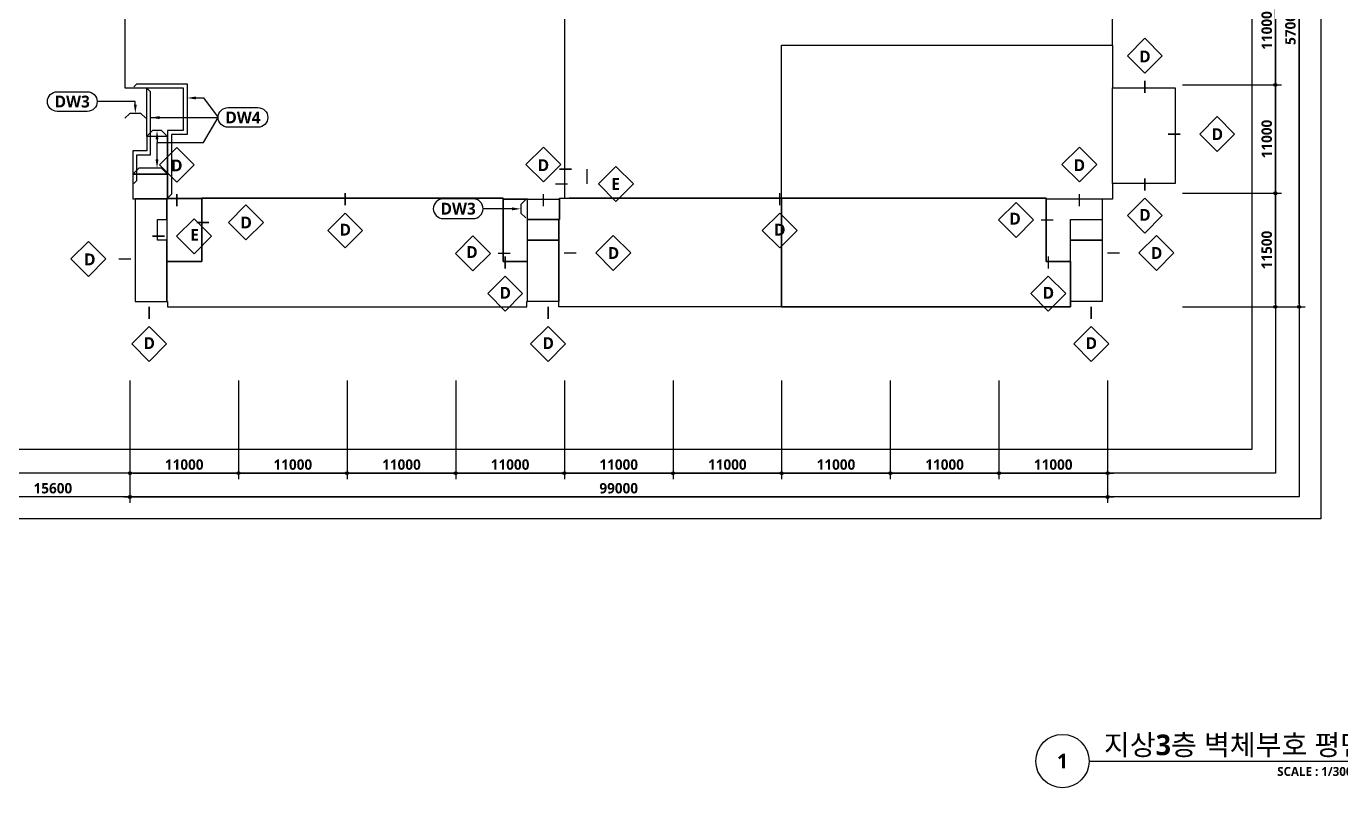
# Model space of a CAD drawing. Header units: millimetres. Extents: x 10941 to 190005487, y 7641 to 455456909.
# Drawn here: x 1080891 to 1213995, y 9178 to 86345 of the extents above; entities that cross this region are included whole.
import ezdxf
from ezdxf.enums import TextEntityAlignment as Align

# ---------------------------------------------------------------- set-up
doc = ezdxf.new("R2010")
doc.units = ezdxf.units.MM
doc.header["$LTSCALE"] = 400
doc.header["$MEASUREMENT"] = 0
doc.header["$PDSIZE"] = -10
doc.layers.get('0').update_dxf_attribs({"linetype": 'CONTINUOUS'})
doc.layers.get('Defpoints').update_dxf_attribs({"color": 153, "linetype": 'CONTINUOUS'})
for name, color, linetype in [('A-ANNO-TITL', 7, 'CONTINUOUS'), ('A-ST-AXIS-DIM', 7, 'CONTINUOUS'), ('A-TEXT2', 3, 'CONTINUOUS'), ('AA-MARK', 2, 'CONTINUOUS'), ('AA-XXXX-TXT1', 2, 'CONTINUOUS')]:
    doc.layers.add(name, color=color, linetype=linetype)
doc.layers.add('Defpoint', color=161, linetype='CONTINUOUS', plot=False)
doc.layers.add('면적', color=210, linetype='CONTINUOUS', plot=False)
doc.styles.add('2020음성 1차', font='')
doc.styles.add('SH_대대리576', font='')
doc.styles.get('2020음성 1차').set_extended_font_data('NanumGothic', bold=True)
doc.styles.get('SH_대대리576').set_extended_font_data('NanumGothic', bold=True)
doc.dimstyles.new('SHP 600', dxfattribs={"dimscale": 300, "dimtxt": 3.5, "dimasz": 1, "dimexe": 2, "dimexo": 2, "dimgap": 1, "dimtad": 1, "dimdec": 0, "dimzin": 0, "dimdsep": 46, "dimtxsty": 'SH_대대리576', "dimblk": 'DIMDOT', "dimcen": 0.09, "dimclrt": 3, "dimadec": 0, "dimazin": 1, "dimtfac": 1, "dimtdec": 0, "dimtix": 1, "dimtmove": 2, "dimatfit": 0, "dimldrblk": 'DIMDOT', "dimfxl": 1, "dimtolj": 1, "dimtzin": 0, "dimarcsym": 0})

# ---------------------------------------------------------------- blocks, each defined once
blk = doc.blocks.new('DIMDOT')
at = {"color": 0}
blk.add_line((-2, 0), (2, 0), dxfattribs=at)
for radius in [0.5, 0.25]:
    blk.add_circle((0, 0), radius, dxfattribs=at)
blk = doc.blocks.new('*D318')
at = {"layer": 'A-ST-AXIS-DIM', "color": 0, "lineweight": -2}
for p, q in [((1197982, 91416), (1207982, 91416)), ((1207382, 80716), (1207382, 91116)), ((1197982, 80416), (1207982, 80416))]:
    blk.add_line(p, q, dxfattribs=at)
at = {"layer": 'Defpoints', "color": 0}
for p in [(1197382, 91416), (1207382, 91416), (1197382, 80416)]:
    blk.add_point(p, dxfattribs=at)
at = {"layer": 'A-ST-AXIS-DIM', "color": 0, "linetype": 'ByBlock', "lineweight": -2, "xscale": 300, "yscale": 300, "zscale": 300}
for p, rotation in [((1207382, 91416), 90), ((1207382, 80416), 270)]:
    blk.add_blockref('DIMDOT', p, dxfattribs=dict(at, rotation=rotation))
at = {"layer": 'A-ST-AXIS-DIM', "color": 3, "insert": (1206506, 85916), "char_height": 1050, "attachment_point": 5, "rotation": 90, "style": 'SH_대대리576'}
blk.add_mtext('\\A1;11000', dxfattribs=at)
blk = doc.blocks.new('*D319')
at = {"layer": 'A-ST-AXIS-DIM', "color": 0, "lineweight": -2}
for p, q in [((1197982, 80416), (1207982, 80416)), ((1207382, 69716), (1207382, 80116)), ((1197982, 69416), (1207982, 69416))]:
    blk.add_line(p, q, dxfattribs=at)
at = {"layer": 'Defpoints', "color": 0}
for p in [(1197382, 80416), (1207382, 80416), (1197382, 69416)]:
    blk.add_point(p, dxfattribs=at)
at = {"layer": 'A-ST-AXIS-DIM', "color": 0, "linetype": 'ByBlock', "lineweight": -2, "xscale": 300, "yscale": 300, "zscale": 300}
for p, rotation in [((1207382, 80416), 90), ((1207382, 69416), 270)]:
    blk.add_blockref('DIMDOT', p, dxfattribs=dict(at, rotation=rotation))
at = {"layer": 'A-ST-AXIS-DIM', "color": 3, "insert": (1206506, 74916), "char_height": 1050, "attachment_point": 5, "rotation": 90, "style": 'SH_대대리576'}
blk.add_mtext('\\A1;11000', dxfattribs=at)
blk = doc.blocks.new('*D320')
at = {"layer": 'A-ST-AXIS-DIM', "color": 0, "lineweight": -2}
for p, q in [((1197982, 69416), (1207982, 69416)), ((1207382, 58216), (1207382, 69116)), ((1197982, 57916), (1207982, 57916))]:
    blk.add_line(p, q, dxfattribs=at)
at = {"layer": 'Defpoints', "color": 0}
for p in [(1197382, 69416), (1207382, 69416), (1197382, 57916)]:
    blk.add_point(p, dxfattribs=at)
at = {"layer": 'A-ST-AXIS-DIM', "color": 0, "linetype": 'ByBlock', "lineweight": -2, "xscale": 300, "yscale": 300, "zscale": 300}
for p, rotation in [((1207382, 69416), 90), ((1207382, 57916), 270)]:
    blk.add_blockref('DIMDOT', p, dxfattribs=dict(at, rotation=rotation))
at = {"layer": 'A-ST-AXIS-DIM', "color": 3, "insert": (1206505, 63666), "char_height": 1050, "attachment_point": 5, "rotation": 90, "style": 'SH_대대리576'}
blk.add_mtext('\\A1;11500', dxfattribs=at)
blk = doc.blocks.new('*D322')
at = {"layer": 'A-ST-AXIS-DIM', "color": 0, "lineweight": -2}
for p, q in [((1197982, 114916), (1210382, 114916)), ((1209782, 58216), (1209782, 114616)), ((1197982, 57916), (1210382, 57916))]:
    blk.add_line(p, q, dxfattribs=at)
at = {"layer": 'Defpoints', "color": 0}
for p in [(1197382, 114916), (1209782, 114916), (1197382, 57916)]:
    blk.add_point(p, dxfattribs=at)
at = {"layer": 'A-ST-AXIS-DIM', "color": 0, "linetype": 'ByBlock', "lineweight": -2, "xscale": 300, "yscale": 300, "zscale": 300}
for p, rotation in [((1209782, 114916), 90), ((1209782, 57916), 270)]:
    blk.add_blockref('DIMDOT', p, dxfattribs=dict(at, rotation=rotation))
at = {"layer": 'A-ST-AXIS-DIM', "color": 3, "insert": (1208905, 86416), "char_height": 1050, "attachment_point": 5, "rotation": 90, "style": 'SH_대대리576'}
blk.add_mtext('\\A1;57000', dxfattribs=at)
blk = doc.blocks.new('*D326')
at = {"layer": 'A-ST-AXIS-DIM', "color": 0, "lineweight": -2}
for p, q in [((1091382, 50445), (1091382, 40445)), ((1102382, 50445), (1102382, 40445)), ((1091682, 41045), (1102082, 41045))]:
    blk.add_line(p, q, dxfattribs=at)
at = {"layer": 'Defpoints', "color": 0}
for p in [(1091382, 51045), (1102382, 51045), (1102382, 41045)]:
    blk.add_point(p, dxfattribs=at)
at = {"layer": 'A-ST-AXIS-DIM', "color": 0, "linetype": 'ByBlock', "lineweight": -2, "xscale": 300, "yscale": 300, "zscale": 300, "rotation": 180}
blk.add_blockref('DIMDOT', (1091382, 41045), dxfattribs=at)
at = {"layer": 'A-ST-AXIS-DIM', "color": 0, "linetype": 'ByBlock', "lineweight": -2, "xscale": 300, "yscale": 300, "zscale": 300}
blk.add_blockref('DIMDOT', (1102382, 41045), dxfattribs=at)
at = {"layer": 'A-ST-AXIS-DIM', "color": 3, "insert": (1096882, 41921), "char_height": 1050, "attachment_point": 5, "style": 'SH_대대리576'}
blk.add_mtext('\\A1;11000', dxfattribs=at)
blk = doc.blocks.new('*D327')
at = {"layer": 'A-ST-AXIS-DIM', "color": 0, "lineweight": -2}
for p, q in [((1102382, 50445), (1102382, 40445)), ((1113382, 50445), (1113382, 40445)), ((1102682, 41045), (1113082, 41045))]:
    blk.add_line(p, q, dxfattribs=at)
at = {"layer": 'Defpoints', "color": 0}
for p in [(1102382, 51045), (1113382, 51045), (1113382, 41045)]:
    blk.add_point(p, dxfattribs=at)
at = {"layer": 'A-ST-AXIS-DIM', "color": 0, "linetype": 'ByBlock', "lineweight": -2, "xscale": 300, "yscale": 300, "zscale": 300, "rotation": 180}
blk.add_blockref('DIMDOT', (1102382, 41045), dxfattribs=at)
at = {"layer": 'A-ST-AXIS-DIM', "color": 0, "linetype": 'ByBlock', "lineweight": -2, "xscale": 300, "yscale": 300, "zscale": 300}
blk.add_blockref('DIMDOT', (1113382, 41045), dxfattribs=at)
at = {"layer": 'A-ST-AXIS-DIM', "color": 3, "insert": (1107882, 41921), "char_height": 1050, "attachment_point": 5, "style": 'SH_대대리576'}
blk.add_mtext('\\A1;11000', dxfattribs=at)
blk = doc.blocks.new('*D328')
at = {"layer": 'A-ST-AXIS-DIM', "color": 0, "lineweight": -2}
for p, q in [((1113382, 50445), (1113382, 40445)), ((1124382, 50445), (1124382, 40445)), ((1113682, 41045), (1124082, 41045))]:
    blk.add_line(p, q, dxfattribs=at)
at = {"layer": 'Defpoints', "color": 0}
for p in [(1113382, 51045), (1124382, 51045), (1124382, 41045)]:
    blk.add_point(p, dxfattribs=at)
at = {"layer": 'A-ST-AXIS-DIM', "color": 0, "linetype": 'ByBlock', "lineweight": -2, "xscale": 300, "yscale": 300, "zscale": 300, "rotation": 180}
blk.add_blockref('DIMDOT', (1113382, 41045), dxfattribs=at)
at = {"layer": 'A-ST-AXIS-DIM', "color": 0, "linetype": 'ByBlock', "lineweight": -2, "xscale": 300, "yscale": 300, "zscale": 300}
blk.add_blockref('DIMDOT', (1124382, 41045), dxfattribs=at)
at = {"layer": 'A-ST-AXIS-DIM', "color": 3, "insert": (1118882, 41921), "char_height": 1050, "attachment_point": 5, "style": 'SH_대대리576'}
blk.add_mtext('\\A1;11000', dxfattribs=at)
blk = doc.blocks.new('*D329')
at = {"layer": 'A-ST-AXIS-DIM', "color": 0, "lineweight": -2}
for p, q in [((1124382, 50445), (1124382, 40445)), ((1135382, 50445), (1135382, 40445)), ((1124682, 41045), (1135082, 41045))]:
    blk.add_line(p, q, dxfattribs=at)
at = {"layer": 'Defpoints', "color": 0}
for p in [(1124382, 51045), (1135382, 51045), (1135382, 41045)]:
    blk.add_point(p, dxfattribs=at)
at = {"layer": 'A-ST-AXIS-DIM', "color": 0, "linetype": 'ByBlock', "lineweight": -2, "xscale": 300, "yscale": 300, "zscale": 300, "rotation": 180}
blk.add_blockref('DIMDOT', (1124382, 41045), dxfattribs=at)
at = {"layer": 'A-ST-AXIS-DIM', "color": 0, "linetype": 'ByBlock', "lineweight": -2, "xscale": 300, "yscale": 300, "zscale": 300}
blk.add_blockref('DIMDOT', (1135382, 41045), dxfattribs=at)
at = {"layer": 'A-ST-AXIS-DIM', "color": 3, "insert": (1129882, 41921), "char_height": 1050, "attachment_point": 5, "style": 'SH_대대리576'}
blk.add_mtext('\\A1;11000', dxfattribs=at)
blk = doc.blocks.new('*D330')
at = {"layer": 'A-ST-AXIS-DIM', "color": 0, "lineweight": -2}
for p, q in [((1135382, 50445), (1135382, 40445)), ((1146382, 50445), (1146382, 40445)), ((1135682, 41045), (1146082, 41045))]:
    blk.add_line(p, q, dxfattribs=at)
at = {"layer": 'Defpoints', "color": 0}
for p in [(1135382, 51045), (1146382, 51045), (1146382, 41045)]:
    blk.add_point(p, dxfattribs=at)
at = {"layer": 'A-ST-AXIS-DIM', "color": 0, "linetype": 'ByBlock', "lineweight": -2, "xscale": 300, "yscale": 300, "zscale": 300, "rotation": 180}
blk.add_blockref('DIMDOT', (1135382, 41045), dxfattribs=at)
at = {"layer": 'A-ST-AXIS-DIM', "color": 0, "linetype": 'ByBlock', "lineweight": -2, "xscale": 300, "yscale": 300, "zscale": 300}
blk.add_blockref('DIMDOT', (1146382, 41045), dxfattribs=at)
at = {"layer": 'A-ST-AXIS-DIM', "color": 3, "insert": (1140882, 41921), "char_height": 1050, "attachment_point": 5, "style": 'SH_대대리576'}
blk.add_mtext('\\A1;11000', dxfattribs=at)
blk = doc.blocks.new('*D331')
at = {"layer": 'A-ST-AXIS-DIM', "color": 0, "lineweight": -2}
for p, q in [((1146382, 50445), (1146382, 40445)), ((1157382, 50445), (1157382, 40445)), ((1146682, 41045), (1157082, 41045))]:
    blk.add_line(p, q, dxfattribs=at)
at = {"layer": 'Defpoints', "color": 0}
for p in [(1146382, 51045), (1157382, 51045), (1157382, 41045)]:
    blk.add_point(p, dxfattribs=at)
at = {"layer": 'A-ST-AXIS-DIM', "color": 0, "linetype": 'ByBlock', "lineweight": -2, "xscale": 300, "yscale": 300, "zscale": 300, "rotation": 180}
blk.add_blockref('DIMDOT', (1146382, 41045), dxfattribs=at)
at = {"layer": 'A-ST-AXIS-DIM', "color": 0, "linetype": 'ByBlock', "lineweight": -2, "xscale": 300, "yscale": 300, "zscale": 300}
blk.add_blockref('DIMDOT', (1157382, 41045), dxfattribs=at)
at = {"layer": 'A-ST-AXIS-DIM', "color": 3, "insert": (1151882, 41921), "char_height": 1050, "attachment_point": 5, "style": 'SH_대대리576'}
blk.add_mtext('\\A1;11000', dxfattribs=at)
blk = doc.blocks.new('*D332')
at = {"layer": 'A-ST-AXIS-DIM', "color": 0, "lineweight": -2}
for p, q in [((1157382, 50445), (1157382, 40445)), ((1168382, 50445), (1168382, 40445)), ((1157682, 41045), (1168082, 41045))]:
    blk.add_line(p, q, dxfattribs=at)
at = {"layer": 'Defpoints', "color": 0}
for p in [(1157382, 51045), (1168382, 51045), (1168382, 41045)]:
    blk.add_point(p, dxfattribs=at)
at = {"layer": 'A-ST-AXIS-DIM', "color": 0, "linetype": 'ByBlock', "lineweight": -2, "xscale": 300, "yscale": 300, "zscale": 300, "rotation": 180}
blk.add_blockref('DIMDOT', (1157382, 41045), dxfattribs=at)
at = {"layer": 'A-ST-AXIS-DIM', "color": 0, "linetype": 'ByBlock', "lineweight": -2, "xscale": 300, "yscale": 300, "zscale": 300}
blk.add_blockref('DIMDOT', (1168382, 41045), dxfattribs=at)
at = {"layer": 'A-ST-AXIS-DIM', "color": 3, "insert": (1162882, 41921), "char_height": 1050, "attachment_point": 5, "style": 'SH_대대리576'}
blk.add_mtext('\\A1;11000', dxfattribs=at)
blk = doc.blocks.new('*D333')
at = {"layer": 'A-ST-AXIS-DIM', "color": 0, "lineweight": -2}
for p, q in [((1168382, 50445), (1168382, 40445)), ((1179382, 50445), (1179382, 40445)), ((1168682, 41045), (1179082, 41045))]:
    blk.add_line(p, q, dxfattribs=at)
at = {"layer": 'Defpoints', "color": 0}
for p in [(1168382, 51045), (1179382, 51045), (1179382, 41045)]:
    blk.add_point(p, dxfattribs=at)
at = {"layer": 'A-ST-AXIS-DIM', "color": 0, "linetype": 'ByBlock', "lineweight": -2, "xscale": 300, "yscale": 300, "zscale": 300, "rotation": 180}
blk.add_blockref('DIMDOT', (1168382, 41045), dxfattribs=at)
at = {"layer": 'A-ST-AXIS-DIM', "color": 0, "linetype": 'ByBlock', "lineweight": -2, "xscale": 300, "yscale": 300, "zscale": 300}
blk.add_blockref('DIMDOT', (1179382, 41045), dxfattribs=at)
at = {"layer": 'A-ST-AXIS-DIM', "color": 3, "insert": (1173882, 41921), "char_height": 1050, "attachment_point": 5, "style": 'SH_대대리576'}
blk.add_mtext('\\A1;11000', dxfattribs=at)
blk = doc.blocks.new('*D334')
at = {"layer": 'A-ST-AXIS-DIM', "color": 0, "lineweight": -2}
for p, q in [((1179382, 50445), (1179382, 40445)), ((1190382, 50445), (1190382, 40445)), ((1179682, 41045), (1190082, 41045))]:
    blk.add_line(p, q, dxfattribs=at)
at = {"layer": 'Defpoints', "color": 0}
for p in [(1179382, 51045), (1190382, 51045), (1190382, 41045)]:
    blk.add_point(p, dxfattribs=at)
at = {"layer": 'A-ST-AXIS-DIM', "color": 0, "linetype": 'ByBlock', "lineweight": -2, "xscale": 300, "yscale": 300, "zscale": 300, "rotation": 180}
blk.add_blockref('DIMDOT', (1179382, 41045), dxfattribs=at)
at = {"layer": 'A-ST-AXIS-DIM', "color": 0, "linetype": 'ByBlock', "lineweight": -2, "xscale": 300, "yscale": 300, "zscale": 300}
blk.add_blockref('DIMDOT', (1190382, 41045), dxfattribs=at)
at = {"layer": 'A-ST-AXIS-DIM', "color": 3, "insert": (1184882, 41921), "char_height": 1050, "attachment_point": 5, "style": 'SH_대대리576'}
blk.add_mtext('\\A1;11000', dxfattribs=at)
blk = doc.blocks.new('*D335')
at = {"layer": 'A-ST-AXIS-DIM', "color": 0, "lineweight": -2}
for p, q in [((1091382, 50445), (1091382, 38045)), ((1190382, 50445), (1190382, 38045)), ((1091682, 38645), (1190082, 38645))]:
    blk.add_line(p, q, dxfattribs=at)
at = {"layer": 'Defpoints', "color": 0}
for p in [(1091382, 51045), (1190382, 51045), (1190382, 38645)]:
    blk.add_point(p, dxfattribs=at)
at = {"layer": 'A-ST-AXIS-DIM', "color": 0, "linetype": 'ByBlock', "lineweight": -2, "xscale": 300, "yscale": 300, "zscale": 300, "rotation": 180}
blk.add_blockref('DIMDOT', (1091382, 38645), dxfattribs=at)
at = {"layer": 'A-ST-AXIS-DIM', "color": 0, "linetype": 'ByBlock', "lineweight": -2, "xscale": 300, "yscale": 300, "zscale": 300}
blk.add_blockref('DIMDOT', (1190382, 38645), dxfattribs=at)
at = {"layer": 'A-ST-AXIS-DIM', "color": 3, "insert": (1140882, 39524), "char_height": 1050, "attachment_point": 5, "style": 'SH_대대리576'}
blk.add_mtext('\\A1;99000', dxfattribs=at)
blk = doc.blocks.new('*D8008')
at = {"layer": 'A-ST-AXIS-DIM', "color": 0, "lineweight": -2}
for p, q in [((1075782, 50445), (1075782, 38045)), ((1091382, 50445), (1091382, 38045)), ((1091082, 38645), (1076082, 38645))]:
    blk.add_line(p, q, dxfattribs=at)
at = {"layer": 'Defpoints', "color": 0}
for p in [(1075782, 51045), (1091382, 51045), (1075782, 38645)]:
    blk.add_point(p, dxfattribs=at)
at = {"layer": 'A-ST-AXIS-DIM', "color": 0, "linetype": 'ByBlock', "lineweight": -2, "xscale": 300, "yscale": 300, "zscale": 300, "rotation": 180}
blk.add_blockref('DIMDOT', (1075782, 38645), dxfattribs=at)
at = {"layer": 'A-ST-AXIS-DIM', "color": 0, "linetype": 'ByBlock', "lineweight": -2, "xscale": 300, "yscale": 300, "zscale": 300}
blk.add_blockref('DIMDOT', (1091382, 38645), dxfattribs=at)
at = {"layer": 'A-ST-AXIS-DIM', "color": 3, "insert": (1083582, 39524), "char_height": 1050, "attachment_point": 5, "style": 'SH_대대리576'}
blk.add_mtext('\\A1;15600', dxfattribs=at)
blk = doc.blocks.new('G$CF9371588')
blk.add_line((7800, 10975, 103000), (4300, 10975, 103000))
at = {"layer": '면적'}
for p, q in [((100000, 12500, 103000), (100000, 22200, 103000)), ((66500, 0, 103000), (66500, 11000, 103000))]:
    blk.add_line(p, q, dxfattribs=at)
for points in [[(100000, 26500), (100000, 48025), (98950, 48025), (98950, 48150), (95750, 48150), (95750, 56450), (95700, 56450), (95700, 57500), (44500, 57500), (44500, 57000), (43950, 57000), (43950, 56450), (43950, 48150), (40750, 48150), (40750, 56450), (40700, 56450), (40700, 57500), (4300, 57500), (4300, 56450), (4250, 56450), (4250, 48150), (1050, 48150), (1050, 48100), (0, 48100), (0, 22200), (2200, 22200), (5900, 22200), (5900, 17860), (4300, 17860), (4300, 10975), (7800, 10975), (7800, 11000), (38300, 11000), (38300, 10900), (44000, 10900), (44000, 11000), (66500, 11000), (66500, 26500)], [(40750, 56450), (43950, 56450), (43950, 50250), (40750, 50250)], [(40750, 50250), (43950, 50250), (43950, 48150), (40750, 48150)], [(2200, 17260), (2200, 22200), (5900, 22200), (5900, 17860), (4300, 17860), (4300, 17260)], [(2200, 17260), (2200, 15800), (800, 15800), (800, 13450), (4300, 13450), (4300, 17260), (2200, 17260)], [(800, 13450), (800, 10950), (1050, 10950), (4300, 10950), (4300, 13450)], [(4250, 8850), (4250, 10950), (1050, 10950), (1050, 550), (4250, 550), (4250, 6750), (3300, 6750), (3300, 8850)], [(4250, 4600), (4250, 550), (4300, 550), (4300, 0), (40700, 0), (40700, 550), (40750, 550), (40750, 4600), (38300, 4600), (38300, 11000), (7800, 11000), (7800, 4600)], [(4300, 10975), (4300, 10950), (4250, 10950), (4250, 8850), (4250, 8850), (4250, 6750), (4250, 6750), (4250, 4600), (7800, 4600), (7800, 10975)], [(38300, 10900), (38300, 4600), (40750, 4600), (40750, 8850), (40750, 8850), (40750, 8850), (40750, 8850), (40750, 10900)], [(40750, 10900), (44000, 10900), (44000, 8850), (40750, 8850)], [(43950, 0), (43950, 8850), (44000, 8850), (44000, 11000), (93300, 11000), (93300, 4602), (95750, 4602), (95750, 0)], [(93300, 10900), (93300, 4602), (95700, 4602), (95700, 4602), (95750, 4602), (95750, 8850), (99000, 8850), (99000, 8850), (99000, 9000), (99000, 10900)], [(40750, 8850), (43950, 8850), (43950, 6750), (40750, 6750)], [(98950, 6750), (95750, 6750), (95750, 8850), (98950, 8850)], [(40750, 6750), (43950, 6750), (43950, 550), (40750, 550)], [(98950, 550), (95750, 550), (95750, 6750), (98950, 6750)]]:
    blk.add_lwpolyline(points, close=True, dxfattribs=at)
at = {"layer": '면적', "elevation": 103000}
for points in [[(1050, 50250), (4250, 50250), (4250, 56450), (1050, 56450)], [(98950, 50250), (95750, 50250), (95750, 56450), (98950, 56450)], [(1050, 50250), (4250, 50250), (4250, 48150), (1050, 48150)], [(95750, 50250), (98950, 50250), (98950, 48150), (95750, 48150)], [(66500, 11000), (66500, 26500), (100000, 26500), (100000, 22200), (106350, 22200), (106350, 12500), (100000, 12500), (100000, 10900), (93300, 10900), (93300, 11000)], [(66500, 11000), (66500, 0), (95750, 0), (95750, 4602), (93300, 4602), (93300, 11000)], [(3300, 8850), (4250, 8850), (4250, 6750), (3300, 6750)]]:
    blk.add_lwpolyline(points, close=True, dxfattribs=at)
at = {"layer": '면적'}
for points in [[(43950, 48150), (44200, 48150), (44200, 44500), (44500, 44500), (44500, 11000)], [(7800, 11000), (38300, 11000)], [(7800, 11000), (38300, 11000)], [(93300, 11000), (45000, 11000)]]:
    blk.add_lwpolyline(points, dxfattribs=at)
blk = doc.blocks.new('*U18507')
at = {"layer": 'A-ANNO-TITL'}
blk.add_line((0, 0), (5709, 0), dxfattribs=at)
blk.add_circle((-450, 0), 450, dxfattribs=at)
at = {"layer": 'AA-XXXX-TXT1', "style": 'SH_대대리576'}
blk.add_attdef('DWG.TITLE', (250, 100), '', height=350, dxfattribs=at)
at = {"layer": 'AA-XXXX-TXT1', "color": 7, "style": 'SH_대대리576'}
blk.add_attdef('NO1', text='', height=300, dxfattribs=at).set_placement((-450, 0), align=Align.MIDDLE)
at = {"layer": 'AA-XXXX-TXT1', "style": 'SH_대대리576'}
blk.add_attdef('SCALE', text='', height=150, dxfattribs=at).set_placement((5459, -100), align=Align.TOP_RIGHT)

msp = doc.modelspace()

# ---------------------------------------------------------------- linework, layer by layer
at = {"layer": 'AA-MARK'}
msp.add_line((1137656.9, 71866.3, 103000), (1137656.9, 70361.1, 103000), dxfattribs=at)
at = {"layer": 'AA-MARK', "color": 2, "linetype": 'ByBlock', "lineweight": -2, "elevation": 103000}
for points in [[(1192389.1, 83358.6), (1194156.8, 85126.4), (1195924.6, 83358.6), (1194156.8, 81590.9)], [(1201484.9, 73648.6), (1203252.7, 75416.3), (1201484.9, 77184.1), (1199717.2, 75416.3)], [(1094364.1, 72306.7), (1096131.8, 74074.5), (1097899.6, 72306.7), (1096131.8, 70538.9)], [(1185764.1, 72331.7), (1187531.8, 74099.5), (1189299.6, 72331.7), (1187531.8, 70563.9)], [(1140595.4, 68593.3), (1142363.1, 70361.1), (1140595.4, 72128.9), (1138827.6, 70361.1)], [(1103134.9, 64696.7), (1104902.7, 66464.5), (1103134.9, 68232.2), (1101367.2, 66464.5)], [(1181117.7, 68484.1), (1179350, 66716.3), (1181117.7, 64948.6), (1182885.5, 66716.3)], [(1192389.1, 67152.3), (1194156.8, 65384.5), (1195924.6, 67152.3), (1194156.8, 68920)], [(1097875, 66834.1), (1099642.7, 65066.3), (1097875, 63298.6), (1096107.2, 65066.3)], [(1111414.1, 65652.3), (1113181.8, 63884.5), (1114949.6, 65652.3), (1113181.8, 67420)], [(1155414.1, 65652.3), (1157181.8, 63884.5), (1158949.6, 65652.3), (1157181.8, 67420)], [(1087175.6, 61000.8), (1085407.8, 62768.6), (1087175.6, 64536.3), (1088943.3, 62768.6)], [(1126117.7, 65099.6), (1124350, 63331.8), (1126117.7, 61564), (1127885.5, 63331.8)], [(1140334.9, 61608.4), (1142102.7, 63376.1), (1140334.9, 65143.9), (1138567.2, 63376.1)], [(1195334.9, 61608.4), (1197102.7, 63376.1), (1195334.9, 65143.9), (1193567.2, 63376.1)], [(1127614.1, 59252.3), (1129381.8, 57484.5), (1131149.6, 59252.3), (1129381.8, 61020)], [(1182614.1, 59252.3), (1184381.8, 57484.5), (1186149.6, 59252.3), (1184381.8, 61020)], [(1091564.1, 54152.3), (1093331.8, 52384.5), (1095099.6, 54152.3), (1093331.8, 55920)], [(1131964.1, 54152.3), (1133731.8, 52384.5), (1135499.6, 54152.3), (1133731.8, 55920)], [(1186964.1, 54152.3), (1188731.8, 52384.5), (1190499.6, 54152.3), (1188731.8, 55920)]]:
    msp.add_lwpolyline(points, close=True, dxfattribs=at)
at = {"layer": 'AA-MARK', "elevation": 103000}
for points in [[(1194156.8, 81590.9, 0, 0, 0), (1194156.8, 80819.5, 150, 150, 0), (1194156.8, 79569.5, 150, 150, 0)], [(1199717.2, 75416.3, 0, 0, 0), (1197756.8, 75416.3, 150, 150, 0), (1196506.8, 75416.3, 150, 150, 0)], [(1137656.9, 71866.3, 0, 0, 0), (1136106.8, 71866.3, 150, 150, 0), (1134856.8, 71866.3, 150, 150, 0)], [(1096131.8, 70538.9, 0, 0, 0), (1096131.8, 69338.5, 150, 150, 0), (1096131.8, 68088.5, 150, 150, 0)], [(1187531.8, 70563.9, 0, 0, 0), (1187531.8, 69363.5, 150, 150, 0), (1187531.8, 68113.5, 150, 150, 0)], [(1194156.8, 68920, 0, 0, 0), (1194156.8, 69691.3, 150, 150, 0), (1194156.8, 70941.3, 150, 150, 0)], [(1113181.8, 67420, 0, 0, 0), (1113181.8, 68191.3, 150, 150, 0), (1113181.8, 69441.3, 150, 150, 0)], [(1138827.6, 70361.1, 0, 0, 0), (1135727.4, 70361.1, 150, 150, 0), (1134477.4, 70361.1, 150, 150, 0)], [(1157181.8, 67420, 0, 0, 0), (1157181.8, 68191.3, 150, 150, 0), (1157181.8, 69441.3, 150, 150, 0)], [(1182885.5, 66716.3, 0, 0, 0), (1183656.8, 66716.3, 150, 150, 0), (1184906.8, 66716.3, 150, 150, 0)], [(1101367.2, 66464.5, 0, 0, 0), (1099406.8, 66464.5, 150, 150, 0), (1098156.8, 66464.5, 150, 150, 0)], [(1096107.2, 65066.3, 0, 0, 0), (1094906.8, 65066.3, 150, 150, 0), (1093656.8, 65066.3, 150, 150, 0)], [(1088943.3, 62768.6, 0, 0, 0), (1090256.8, 62768.6, 150, 150, 0), (1091506.8, 62768.6, 150, 150, 0)], [(1127885.5, 63331.8, 0, 0, 0), (1128656.8, 63331.8, 150, 150, 0), (1129906.8, 63331.8, 150, 150, 0)], [(1129381.8, 61020, 0, 0, 0), (1129381.8, 61791.3, 150, 150, 0), (1129381.8, 63041.3, 150, 150, 0)], [(1138567.2, 63376.1, 0, 0, 0), (1136606.8, 63376.1, 150, 150, 0), (1135356.8, 63376.1, 150, 150, 0)], [(1184381.8, 61020, 0, 0, 0), (1184381.8, 61791.3, 150, 150, 0), (1184381.8, 63041.3, 150, 150, 0)], [(1193567.2, 63376.1, 0, 0, 0), (1191606.8, 63376.1, 150, 150, 0), (1190356.8, 63376.1, 150, 150, 0)], [(1093331.8, 55920, 0, 0, 0), (1093331.8, 56691.3, 150, 150, 0), (1093331.8, 57941.3, 150, 150, 0)], [(1133731.8, 55920, 0, 0, 0), (1133731.8, 56691.3, 150, 150, 0), (1133731.8, 57941.3, 150, 150, 0)], [(1188731.8, 55920, 0, 0, 0), (1188731.8, 56691.3, 150, 150, 0), (1188731.8, 57941.3, 150, 150, 0)]]:
    msp.add_lwpolyline(points, format="xyseb", dxfattribs=at)
for points in [[(1091781.8, 80216.3), (1092081.8, 80516.3), (1097181.8, 80516.3), (1097181.8, 75376.3), (1095581.8, 75376.3), (1095581.8, 69316.3), (1095281.8, 69016.3)], [(1091931.8, 78416.3), (1091931.8, 78716.3), (1088062.9, 78716.3)], [(1092981.8, 77016.3), (1092481.8, 77516.3), (1091381.8, 77516.3), (1090881.8, 77016.3)], [(1093481.8, 77088.8), (1100317.6, 77088.8)], [(1094131.8, 74876.3), (1094131.8, 74576.4), (1098848.6, 74576.4), (1100317.6, 77088.8)], [(1095081.8, 75276.3), (1094581.8, 75776.3), (1093681.8, 75776.3), (1093181.8, 75276.3)], [(1094131.8, 72866.3), (1094131.8, 74576.4)], [(1095081.8, 71466.3), (1094581.8, 71966.3), (1092281.8, 71966.3), (1091781.8, 71466.3)], [(1131481.8, 68791.3), (1130981.8, 68291.3), (1130981.8, 67416.3), (1131481.8, 66916.3)], [(1130081.8, 67841.3), (1127143.9, 67841.3)]]:
    msp.add_lwpolyline(points, dxfattribs=at)
at = {"layer": 'AA-MARK'}
for points in [[(1091781.8, 70416.3), (1092081.8, 70716.3), (1092081.8, 73316.3), (1093481.8, 73316.3), (1093481.8, 79716.3), (1093181.8, 80016.3)], [(1098081.8, 79076.3), (1098848.6, 79076.3), (1100317.6, 77088.8)]]:
    msp.add_lwpolyline(points, dxfattribs=at)
at = {"layer": 'AA-MARK', "elevation": 103000}
for points in [[(1087062.9, 77716.3), (1084027.3, 77716.3, -1), (1084027.3, 79716.3), (1087062.9, 79716.3, -1)], [(1104353, 76106.4), (1101317.4, 76106.4, -1), (1101317.4, 78106.4), (1104353, 78106.4, -1)], [(1123108.5, 66858.9), (1126144.1, 66858.9, 1), (1126144.1, 68858.9), (1123108.5, 68858.9, 1)]]:
    msp.add_lwpolyline(points, format="xyb", close=True, dxfattribs=at)
at = {"layer": 'AA-MARK', "color": 2, "linetype": 'ByBlock', "lineweight": -2}
msp.add_lwpolyline([(1131489.1, 72331.7), (1133256.8, 74099.5), (1135024.6, 72331.7), (1133256.8, 70563.9)], close=True, dxfattribs=at)
at = {"layer": 'AA-MARK'}
msp.add_lwpolyline([(1133256.8, 70563.9, 0, 0, 0), (1133256.8, 69363.5, 150, 150, 0), (1133256.8, 68113.5, 150, 150, 0)], format="xyseb", dxfattribs=at)
for points in [[(1098081.8, 78926.3, 103000), (1097181.8, 79076.3, 103000), (1098081.8, 79226.3, 103000)], [(1091781.8, 78416.3, 103000), (1091931.8, 77516.3, 103000), (1092081.8, 78416.3, 103000)], [(1094381.8, 76938.8), (1093481.8, 77088.8), (1094381.8, 77238.8)], [(1093981.8, 74876.3, 103000), (1094131.8, 75776.3, 103000), (1094281.8, 74876.3, 103000)], [(1093981.8, 72866.3, 103000), (1094131.8, 71966.3, 103000), (1094281.8, 72866.3, 103000)], [(1130081.8, 67691.3, 103000), (1130981.8, 67841.3, 103000), (1130081.8, 67991.3, 103000)]]:
    msp.add_solid(points, dxfattribs=at)
at = {"layer": 'Defpoint'}
for points in [[(1211981.8, 36444.9), (1040781.8, 36444.9), (1040781.8, 165016.3), (1211981.8, 165016.3)], [(1209781.8, 38644.9), (1042981.8, 38644.9), (1042981.8, 162816.3), (1209781.8, 162816.3)], [(1207381.8, 41044.9), (1045381.8, 41044.9), (1045381.8, 160416.3), (1207381.8, 160416.3)], [(1204981.8, 43444.9), (1047781.8, 43444.9), (1047781.8, 158016.3), (1204981.8, 158016.3)]]:
    msp.add_lwpolyline(points, close=True, dxfattribs=at)

# ---------------------------------------------------------------- block references
msp.add_blockref('G$CF9371588', (1090881.8, 57916.3))
ref = msp.add_blockref('*U18507', (1188518.2, 11877.9), dxfattribs=dict(xscale=6, yscale=6, zscale=6))
ref.add_attrib('SCALE', 'SCALE : 1/300 (A3:1/600)', dxfattribs={"layer": 'A-ANNO-TITL', "height": 900, "style": 'SH_대대리576'}).set_placement((1221273.5, 11277.9), align=Align.TOP_RIGHT)
ref.add_attrib('DWG.TITLE', '지상3층 벽체부호 평면도', (1190018.2, 12477.9), dxfattribs={"layer": 'A-ANNO-TITL', "height": 2087.447, "style": 'SH_대대리576'})
ref.add_attrib('NO1', '1', dxfattribs={"layer": 'A-ANNO-TITL', "color": 7, "height": 1500, "style": 'SH_대대리576'}).set_placement((1185818.2, 11877.9), align=Align.MIDDLE)

# ---------------------------------------------------------------- texts
at = {"layer": 'A-TEXT2', "style": '2020음성 1차'}
for s, p in [('D', (1194167, 83280.7, 103000)), ('DW3', (1085545.1, 78716.3, 103000)), ('DW4', (1102835.2, 77106.4, 103000)), ('D', (1201503.8, 75406.9, 103000)), ('D', (1096130.4, 72241, 103000)), ('D', (1133255.4, 72266)), ('D', (1187530.4, 72266, 103000)), ('E', (1140559.6, 70361.1, 103000)), ('DW3', (1124626.3, 67858.9, 103000)), ('D', (1103153.8, 66455.1, 103000)), ('D', (1181018.3, 66846.1, 103000)), ('D', (1194167, 67230.2, 103000)), ('E', (1097927.7, 65210.1, 103000)), ('D', (1113192, 65730.2, 103000)), ('D', (1157192, 65730.2, 103000)), ('D', (1126018.3, 63461.5, 103000)), ('D', (1140353.8, 63366.7, 103000)), ('D', (1195353.8, 63366.7, 103000)), ('D', (1087323.5, 62719.7, 103000)), ('D', (1129392, 59330.2, 103000)), ('D', (1184392, 59330.2, 103000)), ('D', (1093342, 54230.2, 103000)), ('D', (1133742, 54230.2, 103000)), ('D', (1188742, 54230.2, 103000))]:
    msp.add_text(s, height=1200, dxfattribs=at).set_placement(p, align=Align.MIDDLE_CENTER)

# ---------------------------------------------------------------- dimensions: what is measured, and where the dimension line sits
at = {"layer": 'A-ST-AXIS-DIM'}
for base, p1, p2, angle, picture, middle in [((1209781.8, 114916.3), (1197381.8, 57916.3), (1197381.8, 114916.3), 270, '*D322', (1208904.6, 86416.3)), ((1207381.8, 91416.3), (1197381.8, 80416.3), (1197381.8, 91416.3), 270, '*D318', (1206506.1, 85916.3)), ((1207381.8, 80416.3), (1197381.8, 69416.3), (1197381.8, 80416.3), 270, '*D319', (1206506.1, 74916.3)), ((1207381.8, 69416.3), (1197381.8, 57916.3), (1197381.8, 69416.3), 270, '*D320', (1206504.6, 63666.3)), ((1075781.8, 38644.9), (1091381.8, 51044.9), (1075781.8, 51044.9), 0, '*D8008', (1083581.8, 39524.3)), ((1102381.8, 41044.9), (1091381.8, 51044.9), (1102381.8, 51044.9), 180, '*D326', (1096881.8, 41920.6)), ((1190381.8, 38644.9), (1091381.8, 51044.9), (1190381.8, 51044.9), 180, '*D335', (1140881.8, 39524.3)), ((1113381.8, 41044.9), (1102381.8, 51044.9), (1113381.8, 51044.9), 180, '*D327', (1107881.8, 41920.6)), ((1124381.8, 41044.9), (1113381.8, 51044.9), (1124381.8, 51044.9), 180, '*D328', (1118881.8, 41920.6)), ((1135381.8, 41044.9), (1124381.8, 51044.9), (1135381.8, 51044.9), 180, '*D329', (1129881.8, 41920.6)), ((1146381.8, 41044.9), (1135381.8, 51044.9), (1146381.8, 51044.9), 180, '*D330', (1140881.8, 41920.6)), ((1157381.8, 41044.9), (1146381.8, 51044.9), (1157381.8, 51044.9), 180, '*D331', (1151881.8, 41920.6)), ((1168381.8, 41044.9), (1157381.8, 51044.9), (1168381.8, 51044.9), 180, '*D332', (1162881.8, 41920.6)), ((1179381.8, 41044.9), (1168381.8, 51044.9), (1179381.8, 51044.9), 180, '*D333', (1173881.8, 41920.6)), ((1190381.8, 41044.9), (1179381.8, 51044.9), (1190381.8, 51044.9), 180, '*D334', (1184881.8, 41920.6))]:
    dim = msp.add_linear_dim(base=base, p1=p1, p2=p2, angle=angle, dimstyle='SHP 600', dxfattribs=at)
    dim.commit()
    dim.dimension.update_dxf_attribs({"geometry": picture, "text_midpoint": middle})

doc.saveas('drawing.dxf')
